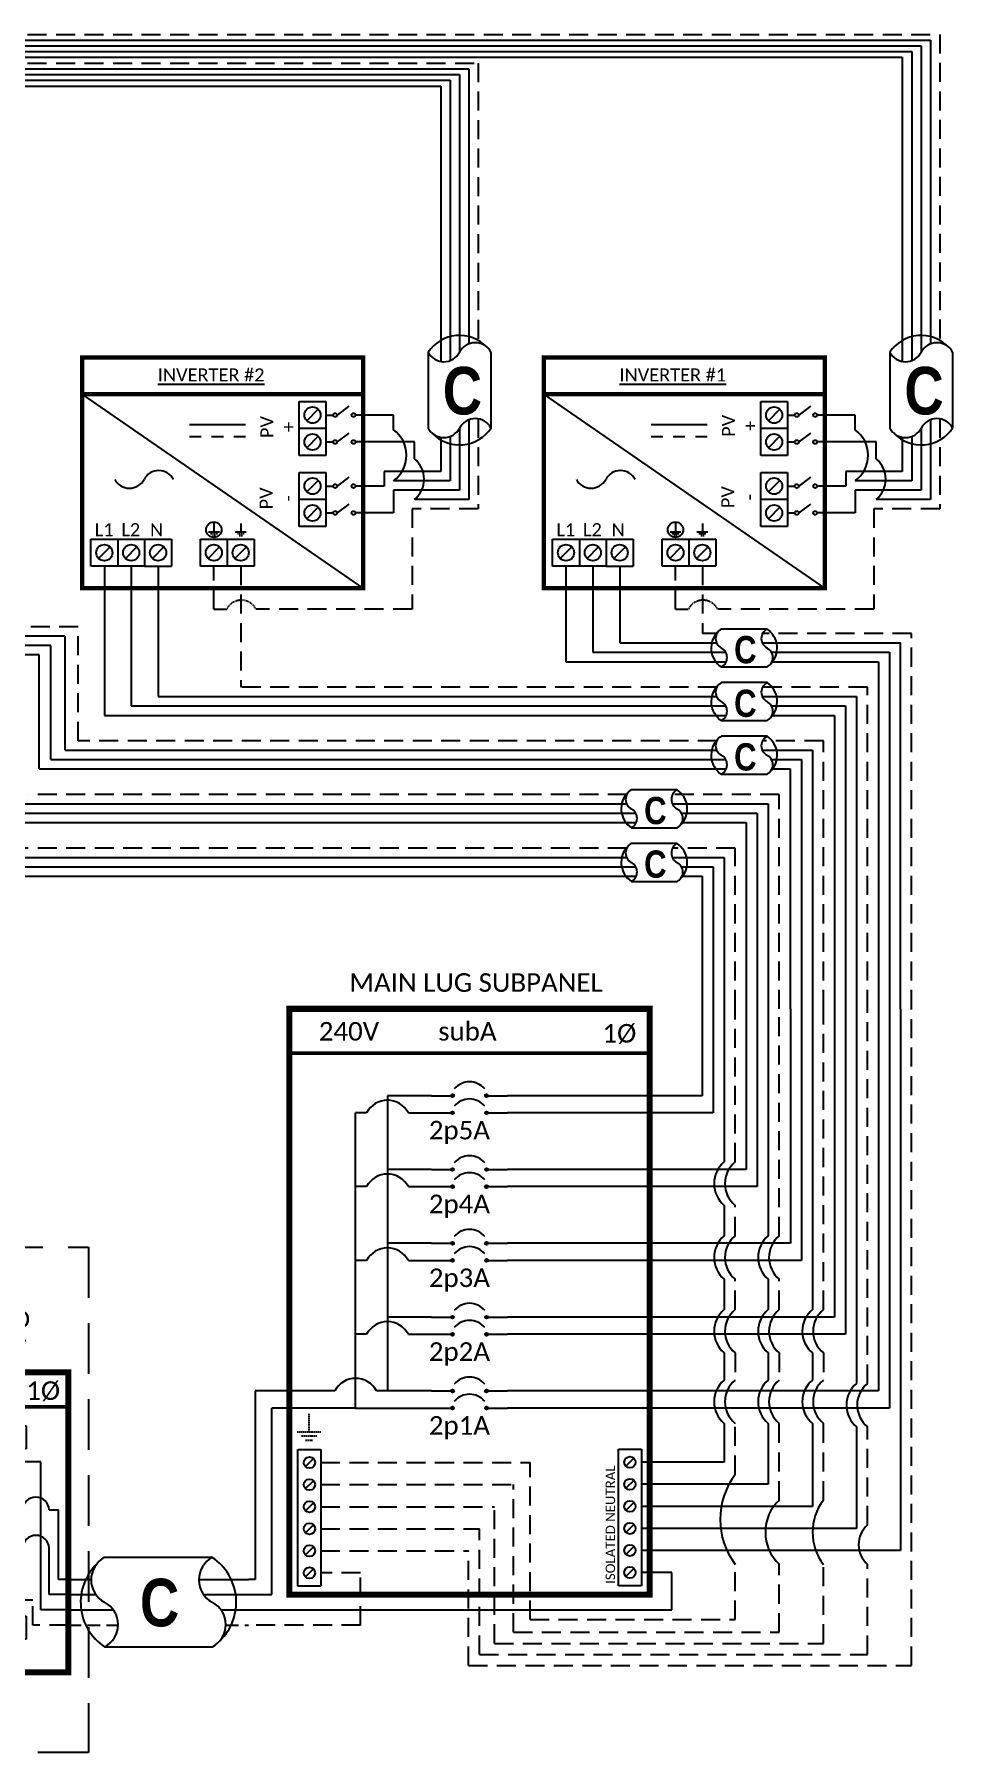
# Model space of a CAD drawing. Header units: feet. Extents: x 20751 to 21369, y 16038 to 16580.
# Drawn here: x 21188 to 21369.2, y 16220.9 to 16559.8 of the extents above; entities that cross this region are included whole.
import ezdxf

# ---------------------------------------------------------------- set-up
doc = ezdxf.new("R2010")
doc.units = ezdxf.units.FT
doc.header["$MEASUREMENT"] = 0
doc.linetypes.add('DASHED', pattern=[0.75, 0.5, -0.25])
doc.linetypes.add('HIDDEN', pattern=[0.375, 0.25, -0.125])
for name, color, linetype in [('ONE LINE BLOCKS', 7, 'Continuous'), ('TABLES', 7, 'Continuous'), ('TEXT', 7, 'Continuous'), ('Z - TITLEBLOCK TXT', 7, 'Continuous')]:
    doc.layers.add(name, color=color, linetype=linetype)
doc.styles.add('ONE LINE TXT', font='techb___.ttf')
doc.styles.get("Standard").update_dxf_attribs({"font": 'calibri.ttf'})

# ---------------------------------------------------------------- blocks, each defined once
blk = doc.blocks.new('5inverterSub')
at = {"layer": 'ONE LINE BLOCKS', "linetype": 'Continuous'}
h = blk.add_hatch(color=1, dxfattribs=at)
h.dxf.hatch_style = 1
edge = h.paths.add_edge_path()
edge.add_arc((40.28, 104.41), 0.291, 0, 360)
h = blk.add_hatch(color=1, dxfattribs=at)
h.dxf.hatch_style = 1
edge = h.paths.add_edge_path()
edge.add_arc((46.96, 104.41), 0.291, 0, 360)
h = blk.add_hatch(color=1, dxfattribs=at)
h.dxf.hatch_style = 1
edge = h.paths.add_edge_path()
edge.add_arc((40.28, 101.03), 0.291, 0, 360)
h = blk.add_hatch(color=1, dxfattribs=at)
h.dxf.hatch_style = 1
edge = h.paths.add_edge_path()
edge.add_arc((46.96, 101.03), 0.291, 0, 360)
h = blk.add_hatch(color=1, dxfattribs=at)
h.dxf.hatch_style = 1
edge = h.paths.add_edge_path()
edge.add_arc((40.28, 89.85), 0.291, 0, 360)
h = blk.add_hatch(color=1, dxfattribs=at)
h.dxf.hatch_style = 1
edge = h.paths.add_edge_path()
edge.add_arc((46.96, 89.85), 0.291, 0, 360)
h = blk.add_hatch(color=1, dxfattribs=at)
h.dxf.hatch_style = 1
edge = h.paths.add_edge_path()
edge.add_arc((40.28, 86.47), 0.291, 0, 360)
h = blk.add_hatch(color=1, dxfattribs=at)
h.dxf.hatch_style = 1
edge = h.paths.add_edge_path()
edge.add_arc((46.96, 86.47), 0.291, 0, 360)
h = blk.add_hatch(color=1, dxfattribs=at)
h.dxf.hatch_style = 1
edge = h.paths.add_edge_path()
edge.add_arc((40.28, 75.29), 0.291, 0, 360)
h = blk.add_hatch(color=1, dxfattribs=at)
h.dxf.hatch_style = 1
edge = h.paths.add_edge_path()
edge.add_arc((46.96, 75.29), 0.291, 0, 360)
h = blk.add_hatch(color=1, dxfattribs=at)
h.dxf.hatch_style = 1
edge = h.paths.add_edge_path()
edge.add_arc((40.28, 71.91), 0.291, 0, 360)
h = blk.add_hatch(color=1, dxfattribs=at)
h.dxf.hatch_style = 1
edge = h.paths.add_edge_path()
edge.add_arc((46.96, 71.91), 0.291, 0, 360)
h = blk.add_hatch(color=1, dxfattribs=at)
h.dxf.hatch_style = 1
edge = h.paths.add_edge_path()
edge.add_arc((40.28, 60.73), 0.291, 0, 360)
h = blk.add_hatch(color=1, dxfattribs=at)
h.dxf.hatch_style = 1
edge = h.paths.add_edge_path()
edge.add_arc((46.96, 60.73), 0.291, 0, 360)
h = blk.add_hatch(color=1, dxfattribs=at)
h.dxf.hatch_style = 1
edge = h.paths.add_edge_path()
edge.add_arc((40.28, 57.35), 0.291, 0, 360)
h = blk.add_hatch(color=1, dxfattribs=at)
h.dxf.hatch_style = 1
edge = h.paths.add_edge_path()
edge.add_arc((46.96, 57.35), 0.291, 0, 360)
h = blk.add_hatch(color=1, dxfattribs=at)
h.dxf.hatch_style = 1
edge = h.paths.add_edge_path()
edge.add_arc((40.28, 46.17), 0.291, 0, 360)
h = blk.add_hatch(color=1, dxfattribs=at)
h.dxf.hatch_style = 1
edge = h.paths.add_edge_path()
edge.add_arc((46.96, 46.17), 0.291, 0, 360)
h = blk.add_hatch(color=1, dxfattribs=at)
h.dxf.hatch_style = 1
edge = h.paths.add_edge_path()
edge.add_arc((40.28, 42.79), 0.291, 0, 360)
h = blk.add_hatch(color=1, dxfattribs=at)
h.dxf.hatch_style = 1
edge = h.paths.add_edge_path()
edge.add_arc((46.96, 42.79), 0.291, 0, 360)
at = {"color": 7, "linetype": 'Continuous'}
for p, q in [((89.54, 121.54), (89.54, 104.41)), ((98.24, 121.54), (98.24, 89.85)), ((106.94, 121.54), (106.94, 75.29)), ((115.64, 121.54), (115.64, 60.73)), ((124.34, 121.54), (124.34, 46.17)), ((36.09, 104.41), (27.43, 104.41)), ((27.43, 104.41), (27.43, 89.85)), ((89.54, 104.41), (51.15, 104.41)), ((36.09, 89.85), (27.43, 89.85)), ((27.43, 89.85), (27.43, 75.29)), ((98.24, 89.85), (51.15, 89.85)), ((36.09, 75.29), (27.43, 75.29)), ((27.43, 75.29), (27.43, 60.73)), ((106.94, 75.29), (51.15, 75.29)), ((36.09, 60.73), (27.43, 60.73)), ((27.43, 60.73), (27.43, 46.17)), ((115.64, 60.73), (51.15, 60.73)), ((17.02, 46.17), (1.34, 46.17)), ((1.34, 46.17), (1.34, 9)), ((36.09, 46.17), (25.26, 46.17)), ((124.34, 46.17), (51.15, 46.17)), ((1.34, 9), (0, 9))]:
    blk.add_line(p, q, dxfattribs=at)
at = {"color": 10, "linetype": 'Continuous'}
for p, q in [((91.71, 121.54), (91.71, 101.03)), ((100.41, 121.54), (100.41, 86.47)), ((109.11, 121.54), (109.11, 71.91)), ((117.81, 121.54), (117.81, 57.35)), ((126.51, 121.54), (126.51, 42.79)), ((21.14, 86.47), (21.14, 101.03)), ((23.31, 101.03), (21.14, 101.03)), ((31.55, 101.03), (36.09, 101.03)), ((91.71, 101.03), (51.15, 101.03)), ((21.14, 71.91), (21.14, 86.47)), ((23.31, 86.47), (21.14, 86.47)), ((31.55, 86.47), (36.09, 86.47)), ((100.41, 86.47), (51.15, 86.47)), ((21.14, 57.35), (21.14, 71.91)), ((23.31, 71.91), (21.14, 71.91)), ((31.55, 71.91), (36.09, 71.91)), ((109.11, 71.91), (51.15, 71.91)), ((21.14, 42.79), (21.14, 57.35)), ((23.31, 57.35), (21.14, 57.35)), ((31.55, 57.35), (36.09, 57.35)), ((117.81, 57.35), (51.15, 57.35)), ((21.14, 42.79), (4.63, 42.79)), ((4.63, 6), (4.63, 42.79)), ((21.14, 42.79), (36.09, 42.79)), ((126.51, 42.79), (51.15, 42.79)), ((0, 6), (4.63, 6))]:
    blk.add_line(p, q, dxfattribs=at)
at = {"color": 253, "linetype": 'Continuous'}
for p, q in [((93.89, 121.54), (93.89, 91.34)), ((102.59, 121.54), (102.59, 76.78)), ((111.29, 121.54), (111.29, 62.22)), ((119.99, 121.54), (119.99, 47.66)), ((128.69, 121.54), (128.69, 14.71)), ((93.89, 82.78), (93.89, 76.78)), ((93.89, 68.22), (93.89, 62.22)), ((102.59, 68.22), (102.59, 62.22)), ((93.89, 53.66), (93.89, 48.33)), ((102.59, 53.66), (102.59, 48.33)), ((111.29, 53.66), (111.29, 48.33)), ((93.89, 39.78), (93.89, 32.11)), ((102.59, 39.78), (102.59, 27.76)), ((111.29, 39.78), (111.29, 23.41)), ((119.99, 39.1), (119.99, 19.06)), ((93.89, 32.11), (77.54, 32.11)), ((102.59, 27.76), (77.54, 27.76)), ((111.29, 23.41), (77.54, 23.41)), ((119.99, 19.06), (77.54, 19.06)), ((128.69, 14.71), (77.54, 14.71)), ((83.55, 10.36), (77.54, 10.36)), ((83.55, 3), (83.55, 10.36)), ((0, 3), (83.55, 3))]:
    blk.add_line(p, q, dxfattribs=at)
at = {"color": 10, "linetype": 'Continuous'}
for centre in [(27.43, 98.87), (27.43, 84.31), (27.43, 69.75), (27.43, 55.19)]:
    blk.add_arc(centre, 4.65, 27.6639, 152.3361, dxfattribs=at)
at = {"color": 253, "linetype": 'Continuous'}
for centre in [(97.46, 87.06), (97.46, 72.5), (106.16, 72.5), (97.46, 57.94), (106.16, 57.94), (114.87, 57.94), (97.46, 44.05), (106.16, 44.05), (114.87, 44.05), (123.57, 43.38)]:
    blk.add_arc(centre, 5.58, 129.9215, 230.0785, dxfattribs=at)
at = {"color": 7, "linetype": 'Continuous'}
blk.add_arc((21.14, 44.01), 4.65, 27.6639, 152.3361, dxfattribs=at)
at = {"layer": 'ONE LINE BLOCKS', "lineweight": 50}
blk.add_line((8.04, 112.83), (79.2, 112.83), dxfattribs=at)
at = {"layer": 'ONE LINE BLOCKS', "lineweight": 50, "const_width": 1.19}
blk.add_lwpolyline([(8.04, 6.01), (8.04, 121.54), (79.2, 121.54), (79.2, 6.01)], close=True, dxfattribs=at)
at = {"layer": 'TEXT', "color": 92, "linetype": 'HIDDEN', "ltscale": 15}
for p, q in [((96.06, 91.34), (96.06, 121.54)), ((104.76, 76.78), (104.76, 121.54)), ((113.46, 62.22), (113.46, 121.54)), ((122.16, 47.66), (122.16, 121.54)), ((130.86, -7.98), (130.86, 121.54)), ((96.06, 76.78), (96.06, 82.78)), ((96.06, 62.22), (96.06, 68.22)), ((104.76, 62.22), (104.76, 68.22)), ((96.06, 53.66), (96.06, 48.33)), ((104.76, 53.66), (104.76, 48.33)), ((113.46, 53.66), (113.46, 48.33)), ((96.06, 29.7), (96.06, 39.78)), ((104.76, 24.66), (104.76, 39.78)), ((113.46, 24.66), (113.46, 39.78)), ((122.16, 19.74), (122.16, 39.1)), ((14.31, 32.04), (55.57, 32.04)), ((55.57, 1.07), (55.57, 32.04)), ((14.31, 27.69), (52.3, 27.69)), ((52.3, -1.41), (52.3, 27.69)), ((14.31, 23.34), (48.52, 23.34)), ((48.52, -3.61), (48.52, 23.34)), ((14.31, 18.99), (45.6, 18.99)), ((45.6, -5.79), (45.6, 18.99)), ((14.31, 14.64), (43.39, 14.64)), ((43.39, -7.98), (43.39, 14.64)), ((22.14, 10.28), (14.31, 10.28)), ((22.14, 0), (22.14, 10.28)), ((96.06, 1.07), (96.06, 11.97)), ((104.76, -1.41), (104.76, 11.97)), ((113.46, -3.61), (113.46, 11.97)), ((122.16, -5.79), (122.16, 11.97)), ((22.14, 0), (0, 0)), ((55.57, 1.07), (96.06, 1.07)), ((52.3, -1.41), (104.76, -1.41)), ((45.6, -5.79), (122.16, -5.79)), ((48.52, -3.61), (113.46, -3.61)), ((43.39, -7.98), (130.86, -7.98))]:
    blk.add_line(p, q, dxfattribs=at)
at = {"layer": 'TEXT', "color": 92, "linetype": 'HIDDEN', "flags": 128}
for points in [[(11.94, 41.63), (11.94, 38.13)], [(9.6, 38.13), (14.28, 38.13)], [(13.47, 37.26), (10.41, 37.26)], [(12.65, 36.39), (11.22, 36.39)]]:
    blk.add_lwpolyline(points, dxfattribs=at)
at = {"layer": 'TEXT', "color": 92, "linetype": 'Continuous', "ltscale": 4}
for centre, radius, start, end in [((99.53, 87.06), 5.51, 129.059, 230.941), ((99.53, 72.5), 5.51, 129.059, 230.941), ((108.23, 72.5), 5.51, 129.059, 230.941), ((99.53, 57.94), 5.51, 129.059, 230.941), ((108.23, 57.94), 5.51, 129.059, 230.941), ((116.93, 57.94), 5.51, 129.059, 230.941), ((99.53, 44.05), 5.51, 129.059, 230.941), ((108.23, 44.05), 5.51, 129.059, 230.941), ((116.93, 44.05), 5.51, 129.059, 230.941), ((125.63, 43.38), 5.51, 129.059, 230.941), ((107.74, 20.83), 14.66, 142.7873, 217.2127), ((110.66, 18.31), 8.66, 132.8846, 227.1154), ((121.72, 18.31), 10.41, 142.4478, 217.5522), ((125.61, 15.85), 5.2, 131.5882, 228.4118)]:
    blk.add_arc(centre, radius, start, end, dxfattribs=at)
at = {"layer": 'Z - TITLEBLOCK TXT', "color": 1, "linetype": 'Continuous'}
for p, q in [((9.77, 7.69), (9.77, 34.63)), ((9.77, 34.63), (14.31, 34.63)), ((14.31, 34.63), (14.31, 7.69)), ((73, 7.76), (73, 34.71)), ((73, 34.71), (77.54, 34.71)), ((77.54, 34.71), (77.54, 7.76)), ((14.31, 7.69), (9.77, 7.69)), ((77.54, 7.76), (73, 7.76))]:
    blk.add_line(p, q, dxfattribs=at)
at = {"layer": 'Z - TITLEBLOCK TXT', "color": 4, "linetype": 'Continuous'}
for p, q in [((12.83, 32.82), (11.25, 31.25)), ((76.06, 32.9), (74.49, 31.32)), ((12.83, 28.47), (11.25, 26.9)), ((76.06, 28.54), (74.49, 26.97)), ((12.83, 24.12), (11.25, 22.55)), ((76.06, 24.19), (74.49, 22.62)), ((12.83, 19.77), (11.25, 18.2)), ((76.06, 19.84), (74.49, 18.27)), ((12.83, 15.42), (11.25, 13.85)), ((76.06, 15.49), (74.49, 13.92)), ((12.83, 11.07), (11.25, 9.5)), ((76.06, 11.14), (74.49, 9.57))]:
    blk.add_line(p, q, dxfattribs=at)
at = {"layer": 'Z - TITLEBLOCK TXT', "color": 1, "linetype": 'Continuous', "flags": 128}
for points in [[(36.09, 104.41), (40.28, 104.41)], [(36.09, 104.41), (40.28, 104.41)], [(46.96, 104.41), (51.15, 104.41)], [(36.09, 101.03), (40.28, 101.03)], [(36.09, 101.03), (40.28, 101.03)], [(46.96, 101.03), (51.15, 101.03)], [(36.09, 89.85), (40.28, 89.85)], [(36.09, 89.85), (40.28, 89.85)], [(46.96, 89.85), (51.15, 89.85)], [(36.09, 86.47), (40.28, 86.47)], [(36.09, 86.47), (40.28, 86.47)], [(46.96, 86.47), (51.15, 86.47)], [(36.09, 75.29), (40.28, 75.29)], [(36.09, 75.29), (40.28, 75.29)], [(46.96, 75.29), (51.15, 75.29)], [(36.09, 71.91), (40.28, 71.91)], [(36.09, 71.91), (40.28, 71.91)], [(46.96, 71.91), (51.15, 71.91)], [(36.09, 60.73), (40.28, 60.73)], [(36.09, 60.73), (40.28, 60.73)], [(46.96, 60.73), (51.15, 60.73)], [(36.09, 57.35), (40.28, 57.35)], [(36.09, 57.35), (40.28, 57.35)], [(46.96, 57.35), (51.15, 57.35)], [(36.09, 46.17), (40.28, 46.17)], [(36.09, 46.17), (40.28, 46.17)], [(46.96, 46.17), (51.15, 46.17)], [(36.09, 42.79), (40.28, 42.79)], [(36.09, 42.79), (40.28, 42.79)], [(46.96, 42.79), (51.15, 42.79)]]:
    blk.add_lwpolyline(points, dxfattribs=at)
at = {"layer": 'Z - TITLEBLOCK TXT', "color": 1, "linetype": 'Continuous'}
for centre in [(40.28, 104.41), (46.96, 104.41), (40.28, 101.03), (46.96, 101.03), (40.28, 89.85), (46.96, 89.85), (40.28, 86.47), (46.96, 86.47), (40.28, 75.29), (46.96, 75.29), (40.28, 71.91), (46.96, 71.91), (40.28, 60.73), (46.96, 60.73), (40.28, 57.35), (46.96, 57.35), (40.28, 46.17), (46.96, 46.17), (40.28, 42.79), (46.96, 42.79)]:
    blk.add_circle(centre, 0.291, dxfattribs=at)
at = {"layer": 'Z - TITLEBLOCK TXT', "color": 4, "linetype": 'Continuous'}
for centre in [(12.04, 32.04), (75.27, 32.11), (12.04, 27.69), (75.27, 27.76), (12.04, 23.34), (75.27, 23.41), (12.04, 18.99), (75.27, 19.06), (12.04, 14.64), (75.27, 14.71), (12.04, 10.28), (75.27, 10.36)]:
    blk.add_circle(centre, 1.11, dxfattribs=at)
at = {"layer": 'Z - TITLEBLOCK TXT', "color": 1, "linetype": 'Continuous'}
for centre in [(43.62, 103.21), (43.62, 99.83), (43.62, 88.65), (43.62, 85.27), (43.62, 74.09), (43.62, 70.71), (43.62, 59.53), (43.62, 56.15), (43.62, 44.97), (43.62, 41.59)]:
    blk.add_arc(centre, 3.93, 40.3392, 139.6608, dxfattribs=at)
at = {"layer": 'TABLES', "color": 1, "linetype": 'Continuous'}
for s, p in [('2p5A', (35.59, 95.79)), ('2p4A', (35.59, 81.23)), ('2p3A', (35.59, 66.67)), ('2p2A', (35.59, 52.11)), ('2p1A', (35.59, 37.55))]:
    blk.add_text(s, height=3.658, dxfattribs=at).set_placement(p)
at = {"layer": 'TABLES', "color": 4, "linetype": 'Continuous'}
blk.add_text('ISOLATED NEUTRAL', height=1.8743, rotation=90, dxfattribs=at).set_placement((72.35, 8.12))
at = {"layer": 'TEXT', "color": 1, "attachment_point": 5}
for s, width, gutter_width, insert, char_height in [('MAIN LUG SUBPANEL ', 62.3984, 7.17, (44.9, 126.71), 3.6576), ('240V', 0.1481, 0.75, (19.83, 117.09), 3.658), ('subA', 0.1481, 0.75, (43.21, 117.09), 3.658), ('1Ø', 0.1481, 0.75, (73.19, 116.58), 3.658)]:
    blk.add_mtext_dynamic_manual_height_columns(s, width=width, gutter_width=gutter_width, heights=[0], dxfattribs=dict(at, insert=insert, char_height=char_height))
blk = doc.blocks.new('*U15')
at = {"color": 7, "linetype": 'Continuous'}
for p, q in [((-7.14, 13.31), (-28.39, 13.31)), ((-28.39, -4.31), (-7.14, -4.31))]:
    blk.add_line(p, q, dxfattribs=at)
at = {"color": 7}
for p, q in [((-35.53, 9), (-31.05, 9)), ((-9.81, 9), (0, 9))]:
    blk.add_line(p, q, dxfattribs=at)
at = {"color": 10}
for p, q in [((-35.53, 6), (-30.11, 6)), ((-8.87, 6), (0, 6))]:
    blk.add_line(p, q, dxfattribs=at)
at = {"color": 253}
for p, q in [((-35.53, 3), (-26.66, 3)), ((-5.41, 3), (0, 3))]:
    blk.add_line(p, q, dxfattribs=at)
at = {"color": 92, "linetype": 'HIDDEN', "ltscale": 10}
for p, q in [((-4.48, 0), (0, 0)), ((-35.53, 0), (-25.72, 0))]:
    blk.add_line(p, q, dxfattribs=at)
at = {"color": 7, "linetype": 'Continuous'}
for centre, start, end in [((-22.54, 4.5), 133.9732, 236.4265), ((-12.99, 4.5), 313.9732, 56.4265)]:
    blk.add_arc(centre, 10.58, start, end, dxfattribs=at)
at = {"linetype": 'Continuous'}
for centre, start, end in [((-26.08, 8.91), 117.6639, 242.3361), ((-4.83, 8.91), 117.6639, 242.3361), ((-30.7, 0.09), 297.6639, 62.3361), ((-9.45, 0.09), 297.6639, 62.3361)]:
    blk.add_arc(centre, 4.98, start, end, dxfattribs=at)
blk = doc.blocks.new('unfusedDisconnect')
at = {"lineweight": 50}
blk.add_line((-43.61, 43.06), (0, 43.06), dxfattribs=at)
at = {"color": 1, "linetype": 'Continuous'}
for p, q in [((-35.27, 34.78), (-35.27, 39.32)), ((-35.27, 39.32), (-8.32, 39.32)), ((-8.32, 39.32), (-8.32, 34.78)), ((-8.32, 34.78), (-35.27, 34.78)), ((-23.43, 25.18), (-20.16, 22.74)), ((-31.89, 22.73), (-25.32, 22.73)), ((-19.08, 22.73), (-11.7, 22.73)), ((-23.43, 17.65), (-20.16, 15.2)), ((-31.89, 15.2), (-25.32, 15.2)), ((-19.08, 15.2), (-11.7, 15.19)), ((-35.27, 1.76), (-8.32, 1.76)), ((-35.27, 1.76), (-35.27, -2.78)), ((-8.32, 1.76), (-8.32, -2.78)), ((-8.32, -2.78), (-35.27, -2.78))]:
    blk.add_line(p, q, dxfattribs=at)
at = {"color": 4, "linetype": 'Continuous'}
for p, q in [((-31.89, 37.83), (-33.46, 36.26)), ((-27.53, 37.83), (-29.11, 36.26)), ((-23.18, 37.83), (-24.76, 36.26)), ((-18.83, 37.83), (-20.41, 36.26)), ((-14.48, 37.83), (-16.06, 36.26)), ((-10.13, 37.83), (-11.7, 36.26)), ((-31.89, 0.28), (-33.46, -1.3)), ((-27.53, 0.28), (-29.11, -1.3)), ((-23.18, 0.28), (-24.76, -1.3)), ((-18.83, 0.28), (-20.41, -1.3)), ((-14.48, 0.28), (-16.06, -1.3)), ((-10.13, 0.28), (-11.7, -1.3))]:
    blk.add_line(p, q, dxfattribs=at)
at = {"color": 253, "linetype": 'Continuous'}
for p, q in [((-32.67, 32.17), (-32.67, 34.78)), ((-10.92, 32.17), (-10.92, 34.78)), ((-38.16, 3), (-38.16, 32.17)), ((-38.16, 32.17), (-32.67, 32.17)), ((-5.43, 32.17), (-10.92, 32.17)), ((-5.43, 3), (-5.43, 32.17)), ((-43.61, 3), (-38.16, 3)), ((0, 3), (-5.43, 3))]:
    blk.add_line(p, q, dxfattribs=at)
at = {"color": 7, "linetype": 'Continuous'}
for p, q in [((-41.66, 9), (-41.66, 22.73)), ((-39.8, 22.73), (-41.66, 22.73)), ((-31.89, 22.73), (-34.52, 22.73)), ((-11.7, 22.73), (-9.07, 22.73)), ((-3.79, 22.73), (-1.93, 22.73)), ((-1.93, 9), (-1.93, 22.73))]:
    blk.add_line(p, q, dxfattribs=at)
at = {"color": 10, "linetype": 'Continuous'}
for p, q in [((-39.8, 6), (-39.8, 15.2)), ((-31.89, 15.2), (-34.52, 15.2)), ((-11.7, 15.2), (-9.07, 15.2)), ((-3.79, 6), (-3.79, 15.2)), ((-43.61, 6), (-39.8, 6)), ((0, 6), (-3.79, 6))]:
    blk.add_line(p, q, dxfattribs=at)
at = {"color": 7}
for p, q in [((-43.61, 9), (-41.66, 9)), ((0, 9), (-1.93, 9))]:
    blk.add_line(p, q, dxfattribs=at)
at = {"color": 92, "linetype": 'HIDDEN', "ltscale": 15}
for p, q in [((-36.58, 0), (-36.58, 4.9)), ((-36.58, 4.9), (-32.67, 4.9)), ((-32.67, 4.9), (-32.67, 1.76)), ((-7.01, 4.9), (-10.92, 4.9)), ((-10.92, 4.9), (-10.92, 1.76)), ((-7.01, 0), (-7.01, 4.9)), ((-43.61, 0), (-36.58, 0)), ((0, 0), (-7.01, 0))]:
    blk.add_line(p, q, dxfattribs=at)
at = {"lineweight": 50, "const_width": 1.19}
blk.add_lwpolyline([(-43.61, -9.34), (-43.61, 49.84), (0, 49.84), (0, -9.34)], close=True, dxfattribs=at)
at = {"color": 92, "linetype": 'Continuous', "lineweight": 5, "ltscale": 0.05, "flags": 128}
for points in [[(-21.8, -3.32), (-21.8, -6.17)], [(-24.14, -6.17), (-19.45, -6.17)], [(-20.27, -7.03), (-23.32, -7.03)], [(-21.08, -7.9), (-22.51, -7.9)]]:
    blk.add_lwpolyline(points, dxfattribs=at)
at = {"color": 4, "linetype": 'Continuous'}
for centre in [(-32.67, 37.05), (-28.32, 37.05), (-23.97, 37.05), (-19.62, 37.05), (-15.27, 37.05), (-10.92, 37.05), (-32.67, -0.51), (-28.32, -0.51), (-23.97, -0.51), (-19.62, -0.51), (-15.27, -0.51), (-10.92, -0.51)]:
    blk.add_circle(centre, 1.11, dxfattribs=at)
at = {"color": 1, "linetype": 'Continuous'}
for centre in [(-24.78, 22.73), (-19.62, 22.73), (-24.78, 15.2), (-19.62, 15.2)]:
    blk.add_circle(centre, 0.541, dxfattribs=at)
at = {"color": 7, "linetype": 'Continuous'}
for centre in [(-37.16, 22.58), (-6.43, 22.58)]:
    blk.add_arc(centre, 2.64, 3.2819, 176.7181, dxfattribs=at)
at = {"color": 10, "linetype": 'Continuous'}
for centre in [(-37.16, 15.04), (-6.43, 15.04)]:
    blk.add_arc(centre, 2.64, 3.2819, 176.7181, dxfattribs=at)
at = {"color": 4, "linetype": 'Continuous'}
blk.add_text('ISOLATED NEUTRAL', height=1.8743, dxfattribs=at).set_placement((-34.91, 39.97))
at = {"color": 1}
for s, width, gutter_width, heights, insert, char_height, attachment_point in [('\\A1;\\pi17.559;nfA UNFUSED\\P\\pi18.229;DISCONNECT', 64.922, 0, [11.89], (-55.21, 62.04), 3.4544, 1), ('240V', 0.1481, 0.75, [0], (-35.55, 46.4), 3.658, 5), ('1Ø', 0.1481, 0.75, [0], (-4.98, 46.1), 3.658, 5), ('\\A1;\\pi13.903,t32.191;SQUARE D\\P\\pi22.981,t41.269;PN', 51.6906, 0.203, [45.94], (-47.25, -12.27), 3.6576, 1)]:
    blk.add_mtext_dynamic_manual_height_columns(s, width=width, gutter_width=gutter_width, heights=heights, dxfattribs=dict(at, insert=insert, char_height=char_height, attachment_point=attachment_point))
blk = doc.blocks.new('*U23')
at = {"color": 10, "linetype": 'DASHED', "ltscale": 20}
blk.add_lwpolyline([(-75.05, 74.56), (3.97, 74.56), (3.97, -25.17), (-75.05, -25.17)], close=True, dxfattribs=at)
at = {"color": 7}
for name, p in [('unfusedDisconnect', (0, 0)), ('*U15', (-43.61, 0))]:
    blk.add_blockref(name, p, dxfattribs=at)
at = {"color": 10, "insert": (-50.86, 73.16), "char_height": 3.4544, "attachment_point": 1}
blk.add_mtext_dynamic_manual_height_columns('\\A1;\\pi1.2092;( IF NEEDED )', width=30.7523, gutter_width=0, heights=[6.58], dxfattribs=at)
at = {"color": 1, "linetype": 'Continuous', "insert": (-64.3, 9.22), "char_height": 9.3833, "attachment_point": 1, "style": 'ONE LINE TXT'}
blk.add_mtext_dynamic_manual_height_columns('{\\W1;\\C256;B}', width=0.1385, gutter_width=2.13, heights=[0], dxfattribs=at)

msp = doc.modelspace()

# ---------------------------------------------------------------- linework, layer by layer
at = {"color": 92, "linetype": 'HIDDEN', "ltscale": 15}
for p, q in [((21079.82, 16559.84), (21366.69, 16559.84)), ((21366.69, 16559.84), (21366.69, 16498.97)), ((21079.82, 16554.18), (21275.59, 16554.18)), ((21275.59, 16554.18), (21275.59, 16498.97)), ((21275.59, 16484.02), (21275.59, 16466.25)), ((21366.69, 16484.02), (21366.69, 16466.25)), ((21275.59, 16466.25), (21262.57, 16466.25)), ((21262.57, 16466.25), (21262.57, 16446.48)), ((21366.69, 16466.25), (21353.67, 16466.25)), ((21353.67, 16466.25), (21353.67, 16446.48)), ((21223.45, 16446.48), (21223.45, 16454.96)), ((21228.75, 16454.96), (21228.75, 16431.07)), ((21314.55, 16446.48), (21314.55, 16454.96)), ((21319.85, 16454.96), (21319.85, 16441.65)), ((21223.45, 16446.48), (21225.98, 16446.48)), ((21262.57, 16446.48), (21231.78, 16446.48)), ((21314.55, 16446.48), (21317.08, 16446.48)), ((21353.67, 16446.48), (21322.88, 16446.48)), ((21196.69, 16443.01), (21137.65, 16443.01)), ((21196.69, 16420.5), (21196.69, 16443.01)), ((21322.71, 16441.65), (21319.85, 16441.65)), ((21361.14, 16441.65), (21331.73, 16441.65)), ((21361.14, 16367.62), (21361.14, 16441.65)), ((21322.71, 16431.07), (21228.75, 16431.07)), ((21352.44, 16431.07), (21331.73, 16431.07)), ((21352.44, 16367.62), (21352.44, 16431.07)), ((21322.71, 16420.5), (21196.69, 16420.5)), ((21343.74, 16420.5), (21331.73, 16420.5)), ((21343.74, 16367.62), (21343.74, 16420.5)), ((21304.95, 16409.92), (21186.78, 16409.92)), ((21335.04, 16409.92), (21313.97, 16409.92)), ((21335.04, 16367.62), (21335.04, 16409.92)), ((21304.95, 16399.35), (21177.06, 16399.35)), ((21326.34, 16399.35), (21313.97, 16399.35)), ((21326.34, 16367.62), (21326.34, 16399.35))]:
    msp.add_line(p, q, dxfattribs=at)
at = {"color": 10, "linetype": 'Continuous'}
for p, q in [((21079.82, 16558.71), (21364.85, 16558.71)), ((21079.82, 16556.45), (21361.16, 16556.44)), ((21361.16, 16556.44), (21361.16, 16495.48)), ((21364.85, 16558.71), (21364.85, 16498.77)), ((21079.82, 16553.05), (21273.75, 16553.05)), ((21273.75, 16553.05), (21273.75, 16498.77)), ((21079.82, 16550.79), (21270.06, 16550.79)), ((21270.06, 16550.79), (21270.06, 16495.48)), ((21258.88, 16484.75), (21251.4, 16484.75)), ((21258.88, 16481.86), (21258.88, 16484.75)), ((21273.75, 16483.82), (21273.75, 16468.1)), ((21349.98, 16484.75), (21342.5, 16484.75)), ((21349.98, 16481.86), (21349.98, 16484.75)), ((21364.85, 16483.82), (21364.85, 16468.1)), ((21263.07, 16479.44), (21251.4, 16479.44)), ((21263.07, 16476.12), (21263.07, 16479.44)), ((21270.06, 16480.53), (21270.06, 16471.79)), ((21354.17, 16479.44), (21342.5, 16479.44)), ((21354.17, 16476.12), (21354.17, 16479.44)), ((21361.16, 16480.53), (21361.16, 16471.79)), ((21270.06, 16471.79), (21258.88, 16471.79)), ((21361.16, 16471.79), (21349.98, 16471.79)), ((21273.75, 16468.1), (21263.07, 16468.1)), ((21364.85, 16468.1), (21354.17, 16468.1)), ((21207.14, 16454.96), (21207.14, 16427.37)), ((21298.24, 16454.96), (21298.24, 16437.95)), ((21191.27, 16439.31), (21116.04, 16439.31)), ((21191.27, 16416.8), (21191.27, 16439.31)), ((21298.24, 16437.95), (21324.47, 16437.95)), ((21333.49, 16437.95), (21356.79, 16437.95)), ((21356.79, 16437.95), (21356.79, 16367.62)), ((21207.14, 16427.37), (21324.47, 16427.37)), ((21333.49, 16427.37), (21348.09, 16427.37)), ((21348.09, 16427.37), (21348.09, 16367.62)), ((21191.27, 16416.8), (21324.47, 16416.8)), ((21333.49, 16416.8), (21339.39, 16416.8)), ((21339.39, 16416.8), (21339.39, 16367.62)), ((21181.36, 16406.22), (21306.71, 16406.22)), ((21315.73, 16406.22), (21330.69, 16406.22)), ((21330.69, 16406.22), (21330.69, 16367.62)), ((21171.64, 16395.65), (21306.71, 16395.65)), ((21315.73, 16395.65), (21321.99, 16395.65)), ((21321.99, 16395.65), (21321.99, 16367.62))]:
    msp.add_line(p, q, dxfattribs=at)
at = {"color": 7, "linetype": 'Continuous'}
for p, q in [((21079.82, 16557.58), (21363, 16557.58)), ((21363, 16557.58), (21363, 16497.07)), ((21079.82, 16555.31), (21359.31, 16555.31)), ((21359.31, 16555.31), (21359.31, 16495.32)), ((21079.82, 16551.92), (21271.9, 16551.92)), ((21079.82, 16549.65), (21268.21, 16549.65)), ((21268.21, 16549.65), (21268.21, 16495.32)), ((21271.9, 16551.92), (21271.9, 16497.07)), ((21265.74, 16497.14), (21265.74, 16482.19)), ((21278.15, 16482.19), (21278.15, 16497.14)), ((21356.84, 16497.14), (21356.84, 16482.19)), ((21369.25, 16482.19), (21369.25, 16497.14)), ((21252.91, 16450.62), (21197.46, 16488.89)), ((21344.01, 16450.62), (21288.56, 16488.89)), ((21229.71, 16482.83), (21218.62, 16482.83)), ((21271.9, 16482.12), (21271.9, 16469.94)), ((21320.81, 16482.83), (21309.72, 16482.83)), ((21363, 16482.12), (21363, 16469.94)), ((21220.94, 16480.43), (21218.62, 16480.43)), ((21225.32, 16480.43), (21223.01, 16480.43)), ((21229.71, 16480.43), (21227.39, 16480.43)), ((21268.21, 16480.37), (21268.21, 16473.63)), ((21312.04, 16480.43), (21309.72, 16480.43)), ((21316.42, 16480.43), (21314.11, 16480.43)), ((21320.81, 16480.43), (21318.49, 16480.43)), ((21359.31, 16480.37), (21359.31, 16473.63)), ((21268.21, 16473.63), (21257.07, 16473.63)), ((21257.07, 16473.63), (21257.07, 16470.74)), ((21359.31, 16473.63), (21348.17, 16473.63)), ((21348.17, 16473.63), (21348.17, 16470.74)), ((21257.07, 16470.74), (21251.4, 16470.74)), ((21271.9, 16469.94), (21258.91, 16469.94)), ((21258.91, 16469.94), (21258.91, 16465.44)), ((21348.17, 16470.74), (21342.5, 16470.74)), ((21363, 16469.94), (21350.01, 16469.94)), ((21350.01, 16469.94), (21350.01, 16465.44)), ((21258.91, 16465.44), (21251.4, 16465.44)), ((21350.01, 16465.44), (21342.5, 16465.44)), ((21201.84, 16454.96), (21201.84, 16425.52)), ((21292.94, 16454.96), (21292.94, 16436.1)), ((21332.62, 16442.54), (21323.6, 16442.54)), ((21189, 16437.46), (21110.74, 16437.46)), ((21189, 16414.95), (21189, 16437.46)), ((21292.94, 16436.1), (21324.56, 16436.1)), ((21323.6, 16435.06), (21332.62, 16435.06)), ((21333.58, 16436.1), (21354.61, 16436.1)), ((21354.61, 16436.1), (21354.61, 16367.62)), ((21332.62, 16431.97), (21323.6, 16431.97)), ((21201.84, 16425.52), (21324.56, 16425.52)), ((21323.6, 16424.48), (21332.62, 16424.48)), ((21333.58, 16425.52), (21345.91, 16425.52)), ((21345.91, 16425.52), (21345.91, 16367.62)), ((21332.62, 16421.39), (21323.6, 16421.39)), ((21189, 16414.95), (21324.56, 16414.95)), ((21323.6, 16413.91), (21332.62, 16413.91)), ((21333.58, 16414.95), (21337.21, 16414.95)), ((21337.21, 16414.95), (21337.21, 16367.62)), ((21314.86, 16410.82), (21305.84, 16410.82)), ((21179.09, 16404.37), (21306.8, 16404.37)), ((21315.82, 16404.37), (21328.51, 16404.37)), ((21328.51, 16404.37), (21328.51, 16367.62)), ((21305.84, 16403.33), (21314.86, 16403.33)), ((21314.86, 16400.24), (21305.84, 16400.24)), ((21169.37, 16393.8), (21306.8, 16393.8)), ((21315.82, 16393.8), (21319.81, 16393.8)), ((21319.81, 16393.8), (21319.81, 16367.62)), ((21305.84, 16392.76), (21314.86, 16392.76))]:
    msp.add_line(p, q, dxfattribs=at)
at = {"color": 1, "linetype": 'Continuous'}
for p, q in [((21240.27, 16476.79), (21240.27, 16487.4)), ((21240.27, 16487.4), (21245.57, 16487.4)), ((21240.27, 16476.79), (21240.27, 16487.4)), ((21245.57, 16487.4), (21245.57, 16476.79)), ((21245.57, 16487.4), (21245.57, 16482.09)), ((21250.09, 16486.48), (21247.8, 16484.76)), ((21331.37, 16476.79), (21331.37, 16487.4)), ((21331.37, 16487.4), (21336.67, 16487.4)), ((21331.37, 16476.79), (21331.37, 16487.4)), ((21336.67, 16487.4), (21336.67, 16476.79)), ((21336.67, 16487.4), (21336.67, 16482.09)), ((21341.19, 16486.48), (21338.9, 16484.76)), ((21245.57, 16482.09), (21240.27, 16482.09)), ((21245.57, 16484.75), (21247, 16484.75)), ((21336.67, 16482.09), (21331.37, 16482.09)), ((21336.67, 16484.75), (21338.1, 16484.75)), ((21245.57, 16479.44), (21247, 16479.44)), ((21250.09, 16481.17), (21247.8, 16479.46)), ((21336.67, 16479.44), (21338.1, 16479.44)), ((21341.19, 16481.17), (21338.9, 16479.46)), ((21245.57, 16476.79), (21240.27, 16476.79)), ((21336.67, 16476.79), (21331.37, 16476.79)), ((21240.27, 16462.79), (21240.27, 16473.39)), ((21240.27, 16473.39), (21245.57, 16473.39)), ((21245.57, 16473.39), (21245.57, 16468.09)), ((21250.09, 16472.47), (21247.8, 16470.75)), ((21331.37, 16462.79), (21331.37, 16473.39)), ((21331.37, 16473.39), (21336.67, 16473.39)), ((21336.67, 16473.39), (21336.67, 16468.09)), ((21341.19, 16472.47), (21338.9, 16470.75)), ((21245.57, 16468.09), (21240.27, 16468.09)), ((21245.57, 16470.74), (21247, 16470.74)), ((21245.57, 16468.09), (21245.57, 16462.79)), ((21336.67, 16468.09), (21331.37, 16468.09)), ((21336.67, 16470.74), (21338.1, 16470.74)), ((21336.67, 16468.09), (21336.67, 16462.79)), ((21245.57, 16465.44), (21247, 16465.44)), ((21250.09, 16467.17), (21247.8, 16465.45)), ((21336.67, 16465.44), (21338.1, 16465.44)), ((21341.19, 16467.17), (21338.9, 16465.45)), ((21245.57, 16462.79), (21240.27, 16462.79)), ((21336.67, 16462.79), (21331.37, 16462.79)), ((21199.19, 16460.26), (21209.79, 16460.26)), ((21199.19, 16454.96), (21199.19, 16460.26)), ((21199.19, 16460.26), (21204.49, 16460.26)), ((21204.49, 16460.26), (21204.49, 16454.96)), ((21209.79, 16460.26), (21209.79, 16454.96)), ((21209.79, 16460.26), (21215.09, 16460.26)), ((21215.09, 16460.26), (21215.09, 16454.96)), ((21220.8, 16460.26), (21231.4, 16460.26)), ((21220.8, 16454.96), (21220.8, 16460.26)), ((21220.8, 16460.26), (21226.1, 16460.26)), ((21226.1, 16460.26), (21226.1, 16454.96)), ((21231.4, 16460.26), (21231.4, 16454.96)), ((21290.29, 16460.26), (21300.89, 16460.26)), ((21290.29, 16454.96), (21290.29, 16460.26)), ((21290.29, 16460.26), (21295.59, 16460.26)), ((21295.59, 16460.26), (21295.59, 16454.96)), ((21300.89, 16460.26), (21300.89, 16454.96)), ((21300.89, 16460.26), (21306.19, 16460.26)), ((21306.19, 16460.26), (21306.19, 16454.96)), ((21311.9, 16460.26), (21322.5, 16460.26)), ((21311.9, 16454.96), (21311.9, 16460.26)), ((21311.9, 16460.26), (21317.2, 16460.26)), ((21317.2, 16460.26), (21317.2, 16454.96)), ((21322.5, 16460.26), (21322.5, 16454.96)), ((21209.79, 16454.96), (21199.19, 16454.96)), ((21209.79, 16454.96), (21215.09, 16454.96)), ((21231.4, 16454.96), (21220.8, 16454.96)), ((21300.89, 16454.96), (21290.29, 16454.96)), ((21300.89, 16454.96), (21306.19, 16454.96)), ((21322.5, 16454.96), (21311.9, 16454.96))]:
    msp.add_line(p, q, dxfattribs=at)
at = {"color": 4, "linetype": 'Continuous'}
for p, q in [((21244.05, 16485.88), (21241.79, 16483.61)), ((21335.15, 16485.88), (21332.89, 16483.61)), ((21244.05, 16480.57), (21241.79, 16478.31)), ((21335.15, 16480.57), (21332.89, 16478.31)), ((21244.05, 16471.87), (21241.79, 16469.61)), ((21335.15, 16471.87), (21332.89, 16469.61)), ((21244.05, 16466.57), (21241.79, 16464.31)), ((21335.15, 16466.57), (21332.89, 16464.31)), ((21202.97, 16458.74), (21200.71, 16456.48)), ((21208.27, 16458.74), (21206.01, 16456.48)), ((21213.57, 16458.74), (21211.31, 16456.48)), ((21224.58, 16458.74), (21222.32, 16456.48)), ((21229.88, 16458.74), (21227.62, 16456.48)), ((21294.07, 16458.74), (21291.81, 16456.48)), ((21299.37, 16458.74), (21297.11, 16456.48)), ((21304.67, 16458.74), (21302.41, 16456.48)), ((21315.68, 16458.74), (21313.42, 16456.48)), ((21320.98, 16458.74), (21318.72, 16456.48))]:
    msp.add_line(p, q, dxfattribs=at)
at = {"color": 253, "linetype": 'Continuous'}
for p, q in [((21212.44, 16454.96), (21212.44, 16429.22)), ((21303.54, 16454.96), (21303.54, 16439.8)), ((21194.13, 16441.16), (21121.34, 16441.16)), ((21194.13, 16418.65), (21194.13, 16441.16)), ((21303.54, 16439.8), (21322.66, 16439.8)), ((21331.67, 16439.8), (21358.97, 16439.8)), ((21358.97, 16367.62), (21358.97, 16439.8)), ((21212.44, 16429.22), (21322.66, 16429.22)), ((21331.67, 16429.22), (21350.26, 16429.22)), ((21350.26, 16429.22), (21350.26, 16367.62)), ((21194.13, 16418.65), (21322.66, 16418.65)), ((21331.67, 16418.65), (21341.56, 16418.65)), ((21341.56, 16418.65), (21341.56, 16367.62)), ((21184.22, 16408.07), (21304.9, 16408.07)), ((21313.92, 16408.07), (21332.86, 16408.07)), ((21332.86, 16408.07), (21332.86, 16367.62)), ((21174.5, 16397.5), (21304.9, 16397.5)), ((21313.92, 16397.5), (21324.16, 16397.5)), ((21324.16, 16397.5), (21324.16, 16367.62)), ((21335.04, 16397.5), (21335.11, 16397.5))]:
    msp.add_line(p, q, dxfattribs=at)
at = {"lineweight": 50, "const_width": 0.834}
for points in [[(21197.46, 16450.62), (21197.46, 16496.12), (21252.91, 16496.12), (21252.91, 16450.62)], [(21197.46, 16488.89), (21197.46, 16496.12), (21252.91, 16496.12), (21252.91, 16488.89)], [(21288.56, 16450.62), (21288.56, 16496.12), (21344.01, 16496.12), (21344.01, 16450.62)], [(21288.56, 16488.89), (21288.56, 16496.12), (21344.01, 16496.12), (21344.01, 16488.89)]]:
    msp.add_lwpolyline(points, close=True, dxfattribs=at)
at = {"color": 92, "linetype": 'Continuous', "flags": 128}
for points in [[(21222.37, 16461.74), (21224.53, 16461.74)], [(21223.45, 16463.36), (21223.45, 16461.74)], [(21227.67, 16461.74), (21229.83, 16461.74)], [(21228.75, 16463.36), (21228.75, 16461.74)], [(21313.47, 16461.74), (21315.63, 16461.74)], [(21315.26, 16461.34), (21313.84, 16461.34)], [(21314.55, 16463.36), (21314.55, 16461.74)], [(21318.77, 16461.74), (21320.93, 16461.74)], [(21320.56, 16461.34), (21319.15, 16461.34)], [(21319.85, 16463.36), (21319.85, 16461.74)]]:
    msp.add_lwpolyline(points, dxfattribs=at)
at = {"color": 92, "linetype": 'HIDDEN', "flags": 128}
for points in [[(21224.16, 16461.34), (21222.74, 16461.34)], [(21229.46, 16461.34), (21228.05, 16461.34)], [(21223.78, 16460.94), (21223.12, 16460.94)], [(21229.08, 16460.94), (21228.42, 16460.94)], [(21314.88, 16460.94), (21314.22, 16460.94)], [(21320.18, 16460.94), (21319.52, 16460.94)]]:
    msp.add_lwpolyline(points, dxfattribs=at)
at = {"color": 4, "linetype": 'Continuous'}
for centre in [(21242.92, 16484.75), (21334.02, 16484.75), (21242.92, 16479.44), (21334.02, 16479.44), (21242.92, 16470.74), (21334.02, 16470.74), (21242.92, 16465.44), (21334.02, 16465.44), (21201.84, 16457.61), (21207.14, 16457.61), (21212.44, 16457.61), (21223.45, 16457.61), (21228.75, 16457.61), (21292.94, 16457.61), (21298.24, 16457.61), (21303.54, 16457.61), (21314.55, 16457.61), (21319.85, 16457.61)]:
    msp.add_circle(centre, 1.6, dxfattribs=at)
at = {"color": 1, "linetype": 'Continuous'}
for centre in [(21247.38, 16484.75), (21251.02, 16484.75), (21338.48, 16484.75), (21342.12, 16484.75), (21247.38, 16479.44), (21251.02, 16479.44), (21338.48, 16479.44), (21342.12, 16479.44), (21247.38, 16470.74), (21251.02, 16470.74), (21338.48, 16470.74), (21342.12, 16470.74), (21247.38, 16465.44), (21251.02, 16465.44), (21338.48, 16465.44), (21342.12, 16465.44)]:
    msp.add_circle(centre, 0.381, dxfattribs=at)
at = {"color": 92, "linetype": 'Continuous'}
for centre in [(21223.45, 16462.13), (21314.55, 16462.13)]:
    msp.add_circle(centre, 1.52, dxfattribs=at)
at = {"color": 7, "linetype": 'Continuous'}
for centre, radius, start, end in [((21271.94, 16493.02), 7.45, 43.9732, 146.4265), ((21363.04, 16493.02), 7.45, 43.9732, 146.4265), ((21271.94, 16486.31), 7.45, 223.9732, 326.4265), ((21363.04, 16486.31), 7.45, 223.9732, 326.4265), ((21326.08, 16438.8), 4.49, 133.9732, 236.4265), ((21330.13, 16438.8), 4.49, 313.9732, 56.4265), ((21326.08, 16428.23), 4.49, 133.9732, 236.4265), ((21330.13, 16428.23), 4.49, 313.9732, 56.4265), ((21326.08, 16417.65), 4.49, 133.9732, 236.4265), ((21330.13, 16417.65), 4.49, 313.9732, 56.4265), ((21312.38, 16407.08), 4.49, 313.9732, 56.4265), ((21308.33, 16407.08), 4.49, 133.9732, 236.4265), ((21312.38, 16396.5), 4.49, 313.9732, 56.4265), ((21308.33, 16396.5), 4.49, 133.9732, 236.4265)]:
    msp.add_arc(centre, radius, start, end, dxfattribs=at)
at = {"linetype": 'Continuous'}
for centre, radius, start, end in [((21275.04, 16495.52), 3.5, 27.6639, 152.3361), ((21366.14, 16495.52), 3.5, 27.6639, 152.3361), ((21268.84, 16498.77), 3.5, 207.6639, 332.3361), ((21359.94, 16498.77), 3.5, 207.6639, 332.3361), ((21268.84, 16483.81), 3.5, 207.6639, 332.3361), ((21275.04, 16480.56), 3.5, 27.6639, 152.3361), ((21359.94, 16483.81), 3.5, 207.6639, 332.3361), ((21366.14, 16480.56), 3.5, 27.6639, 152.3361), ((21206.78, 16473.58), 3.27, 207.6639, 332.3361), ((21212.57, 16470.54), 3.27, 27.6639, 152.3361), ((21297.88, 16473.58), 3.27, 207.6639, 332.3361), ((21303.68, 16470.54), 3.27, 27.6639, 152.3361), ((21324.58, 16440.67), 2.11, 117.6639, 242.3361), ((21333.6, 16440.67), 2.11, 117.6639, 242.3361), ((21322.62, 16436.93), 2.11, 297.6639, 62.3361), ((21331.64, 16436.93), 2.11, 297.6639, 62.3361), ((21324.58, 16430.1), 2.11, 117.6639, 242.3361), ((21333.6, 16430.1), 2.11, 117.6639, 242.3361), ((21322.62, 16426.35), 2.11, 297.6639, 62.3361), ((21331.64, 16426.35), 2.11, 297.6639, 62.3361), ((21324.58, 16419.52), 2.11, 117.6639, 242.3361), ((21333.6, 16419.52), 2.11, 117.6639, 242.3361), ((21322.62, 16415.78), 2.11, 297.6639, 62.3361), ((21331.64, 16415.78), 2.11, 297.6639, 62.3361), ((21306.82, 16408.95), 2.11, 117.6639, 242.3361), ((21315.84, 16408.95), 2.11, 117.6639, 242.3361), ((21304.86, 16405.2), 2.11, 297.6639, 62.3361), ((21313.88, 16405.2), 2.11, 297.6639, 62.3361), ((21306.82, 16398.37), 2.11, 117.6639, 242.3361), ((21315.84, 16398.37), 2.11, 117.6639, 242.3361), ((21304.86, 16394.63), 2.11, 297.6639, 62.3361), ((21313.88, 16394.63), 2.11, 297.6639, 62.3361)]:
    msp.add_arc(centre, radius, start, end, dxfattribs=at)
at = {"color": 10, "linetype": 'Continuous'}
for centre, radius, start, end in [((21255.27, 16476.82), 6.2, 305.6505, 54.3495), ((21346.37, 16476.82), 6.2, 305.6505, 54.3495), ((21259.71, 16472.11), 5.23, 309.9338, 50.0662), ((21350.81, 16472.11), 5.23, 309.9338, 50.0662)]:
    msp.add_arc(centre, radius, start, end, dxfattribs=at)
at = {"color": 92, "linetype": 'HIDDEN', "ltscale": 0.3}
for centre in [(21228.88, 16444.96), (21319.98, 16444.96)]:
    msp.add_arc(centre, 3.27, 27.6639, 152.3361, dxfattribs=at)

# ---------------------------------------------------------------- block references
at = {"color": 7}
for name, p in [('5inverterSub', (21230.28, 16246.09)), ('*U23', (21194.75, 16246.09)), ('*U15', (21230.28, 16246.09))]:
    msp.add_blockref(name, p, dxfattribs=at)

# ---------------------------------------------------------------- texts
at = {"color": 1, "linetype": 'Continuous'}
for s, p in [('%%UINVERTER #2', (21212.39, 16491.38)), ('%%UINVERTER #1', (21303.49, 16491.38))]:
    msp.add_text(s, height=2.5744, dxfattribs=at).set_placement(p)
at = {"color": 1, "linetype": 'Continuous', "attachment_point": 1, "style": 'ONE LINE TXT'}
for insert, char_height in [((21268.62, 16494.25), 9.3833), ((21359.72, 16494.25), 9.3833), ((21326.12, 16441.16), 5.3651), ((21326.12, 16430.58), 5.3651), ((21326.12, 16420.01), 5.3651), ((21308.36, 16409.43), 5.3651), ((21308.36, 16398.86), 5.3651), ((21208.86, 16255.22), 9.3833)]:
    msp.add_mtext_dynamic_manual_height_columns('{\\W1;\\C256;C}', width=0.1385, gutter_width=2.13, heights=[0], dxfattribs=dict(at, insert=insert, char_height=char_height))
at = {"color": 1, "char_height": 2.574, "attachment_point": 5, "rotation": 90}
for s, width, insert in [('PV +', 2.8378, (21236.06, 16482.38)), ('PV +', 2.8378, (21327.16, 16482.62)), ('PV -', 2.8013, (21235.9, 16468.32)), ('PV -', 2.8013, (21327, 16468.56))]:
    msp.add_mtext_dynamic_manual_height_columns(s, width=width, gutter_width=0.75, heights=[0], dxfattribs=dict(at, insert=insert))
at = {"color": 1, "attachment_point": 5}
for s, insert, char_height in [('L1', (21201.8, 16462.12), 2.574), ('L2', (21207.05, 16462.14), 2.574), ('N', (21212.15, 16462.1), 2.57), ('L1', (21292.9, 16462.12), 2.574), ('L2', (21298.15, 16462.14), 2.574), ('N', (21303.25, 16462.1), 2.57)]:
    msp.add_mtext_dynamic_manual_height_columns(s, width=0.1481, gutter_width=0.75, heights=[0], dxfattribs=dict(at, insert=insert, char_height=char_height))

doc.saveas('drawing.dxf')
